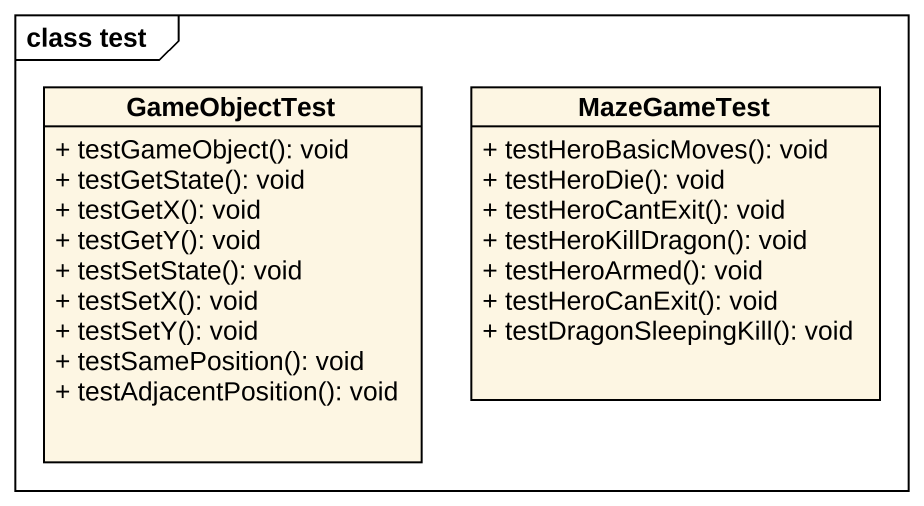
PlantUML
@startuml
mainframe class test
hide circle
hide empty members
skinparam classAttributeIconSize 0
class GameObjectTest {
  + testGameObject(): void
  + testGetState(): void
  + testGetX(): void
  + testGetY(): void
  + testSetState(): void
  + testSetX(): void
  + testSetY(): void
  + testSamePosition(): void
  + testAdjacentPosition(): void
}
class MazeGameTest {
  + testHeroBasicMoves(): void
  + testHeroDie(): void
  + testHeroCantExit(): void
  + testHeroKillDragon(): void
  + testHeroArmed(): void
  + testHeroCanExit(): void
  + testDragonSleepingKill(): void
}
@enduml
